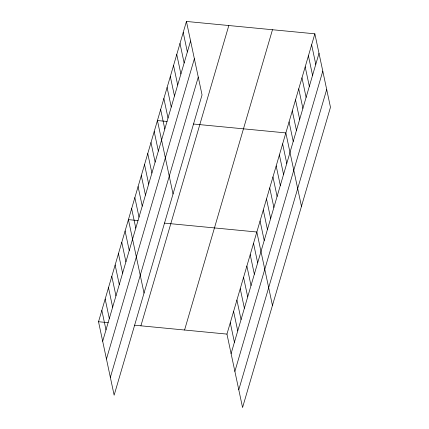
<?xml version="1.0" encoding="UTF-8"?>
<svg xmlns="http://www.w3.org/2000/svg" width="429" height="429" viewBox="0 0 429 429"><rect width="100%" height="100%" fill="white"/><g stroke="black" fill="none" stroke-linecap="round" stroke-linejoin="round"><path stroke-width="0.64" d="M186.438 21.45L202.048 94.9L114.141 395.184L98.525 321.734L186.438 21.45L314.859 33.816L330.475 107.266L242.562 407.55L226.952 334.1L314.859 33.816M102.676 341.243L190.583 40.959M106.456 359.046L194.369 58.757M110.355 377.386L198.268 77.102M140.905 325.815L228.818 25.531M184.572 330.019L272.479 29.735M231.097 353.609L319.004 53.319M234.883 371.407L322.79 71.123M238.781 389.746L326.689 89.463M167.058 121.471L157.427 120.544L173.037 193.994M193.382 124.008L285.848 132.91L301.464 206.36M138.047 220.565L128.416 219.637L144.031 293.087M164.377 223.101L256.842 232.003L272.453 305.453M98.525 321.734L108.162 322.662M134.486 325.198L226.952 334.1M311.636 44.825L315.782 64.334M308.413 55.834L312.559 75.343M305.191 66.844L309.336 86.352M301.968 77.853L306.113 97.362M298.745 88.867L302.89 108.376M295.522 99.877L299.667 119.385M292.299 110.886L296.444 130.395M289.071 121.895L293.221 141.404M282.625 143.919L286.776 163.428M279.402 154.928L283.548 174.437M276.179 165.937L280.325 185.446M272.957 176.946L277.102 196.455M269.734 187.961L273.879 207.47M266.511 198.97L270.656 218.479M263.288 209.979L267.433 229.488M260.065 220.989L264.21 240.497M253.518 243.345L257.668 262.854M250.198 254.692L254.343 274.195M246.879 266.034L251.024 285.542M243.554 277.375L247.705 296.884M240.235 288.722L244.38 308.231M183.215 32.459L187.36 51.968M236.915 300.064L241.06 319.573M179.992 43.468L184.138 62.977M233.591 311.411L237.741 330.92M176.764 54.483L180.915 73.992M230.271 322.753L234.416 342.262M173.541 65.492L177.692 85.001M170.318 76.501L174.469 96.01M167.096 87.511L171.241 107.019M163.873 98.525L168.018 118.029M160.65 109.534L164.795 129.043M154.204 131.553L158.349 151.062M150.981 142.567L155.126 162.071M147.758 153.577L151.904 173.085M144.535 164.586L148.681 184.095M141.307 175.595L145.458 195.104M138.084 186.604L142.235 206.113M134.862 197.619L139.012 217.128M131.639 208.628L135.784 228.137M125.096 230.984L129.242 250.488M121.777 242.326L125.922 261.835M118.452 253.668L122.597 273.176M115.133 265.015L119.278 284.524M111.813 276.356L115.959 295.865M108.489 287.703L112.639 307.212M105.169 299.045L109.315 318.554M101.85 310.392L105.995 329.901"/></g></svg>
